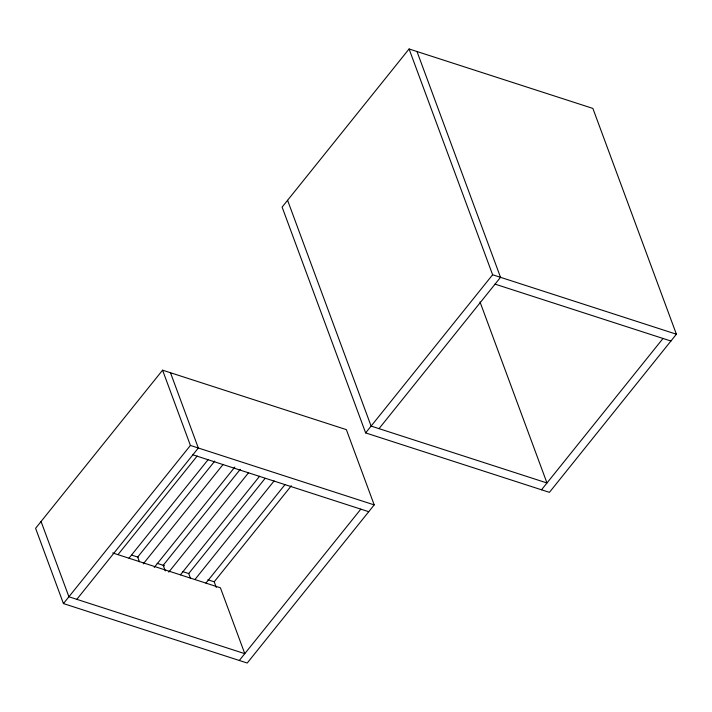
<?xml version="1.0" encoding="UTF-8"?>
<svg xmlns="http://www.w3.org/2000/svg" width="712" height="712" viewBox="0 0 712 712"><rect width="100%" height="100%" fill="white"/><g stroke="black" fill="none" stroke-linecap="round" stroke-linejoin="round"><path stroke-width="1.07" d="M409.089 48.968L282.112 207.103L365.639 432.905L549.424 492.348L676.4 334.213L592.874 108.42L409.089 48.968L492.615 274.761L676.4 334.213M162.576 370.178L35.6 528.313L63.439 603.58L247.224 663.032L374.2 504.897L346.361 429.63L162.576 370.178L190.415 445.445L374.2 504.897M63.439 603.58L190.415 445.445M76.825 599.335L198.328 448.008L170.488 372.741M118.014 554.612L197.171 456.036M129.014 558.163L208.162 459.587M214.775 461.073L137.701 557.051L139.445 561.759M143.263 563.868L223.114 464.42M154.255 567.419L234.8 467.117M240.273 469.315L163.199 565.301L165.291 570.944M168.771 572.119L248.613 472.67M180.456 574.807L259.604 476.23M265.078 478.428L188.707 573.552L190.442 578.26M194.963 579.497L274.111 480.92M205.955 583.057L285.103 484.48M214.25 581.749L291.324 485.762M365.639 432.905L492.615 274.761M379.024 428.651L500.527 277.324L417.001 51.531M239.312 660.469L360.824 509.142M541.512 489.794L663.014 338.467M495.062 284.132L670.935 341.021M192.863 454.817L368.736 511.706M131.809 555.146L138.146 557.202M157.165 563.352L164.561 565.737M182.512 571.549L188.858 573.596M207.868 579.746L214.205 581.802L216.297 587.444M112.674 552.948L220.417 587.801L244.786 653.661L68.913 596.772L41.065 521.504M480.022 301.968L546.976 482.976L371.103 426.088L287.586 200.294"/></g></svg>
